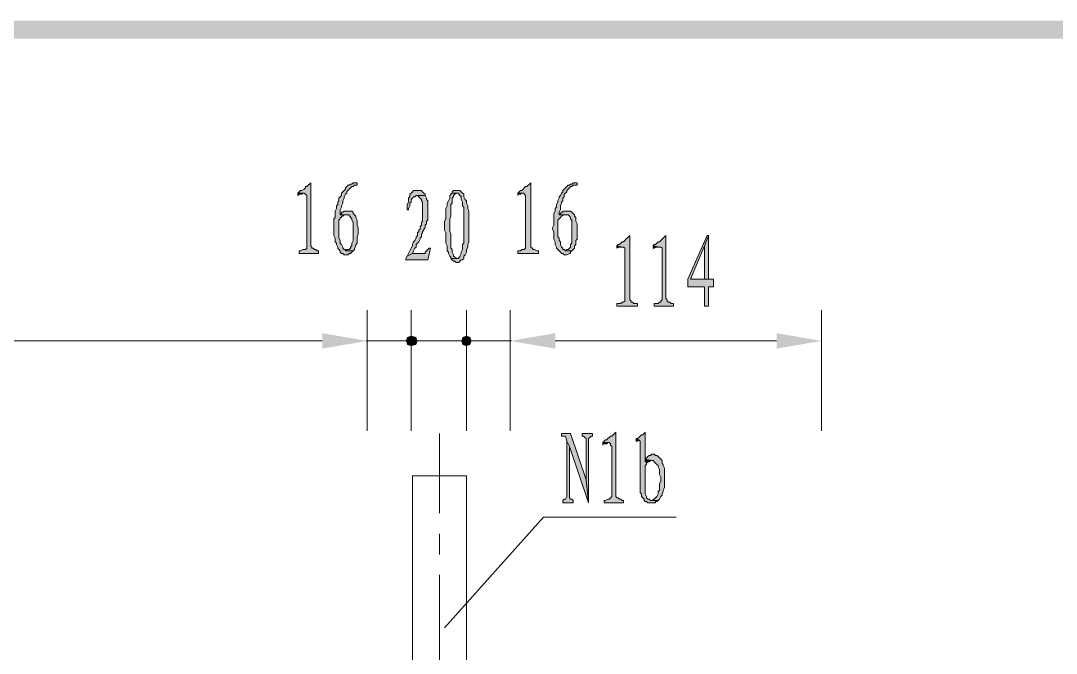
# Model space of a CAD drawing. Header units: millimetres. Extents: x 24 to 410, y 10 to 282.
# Drawn here: x 187.02 to 221.08, y 261.41 to 282.24 of the extents above; entities that cross this region are included whole.
import ezdxf

# ---------------------------------------------------------------- set-up
doc = ezdxf.new("R2010")
doc.units = ezdxf.units.MM

msp = doc.modelspace()

# ---------------------------------------------------------------- hatches: boundary and pattern name
h = msp.add_hatch(color=7)
h.dxf.hatch_style = 2
h.paths.add_polyline_path([(410.379333, 282.236333), (30.395333, 281.643667), (29.802667, 282.236333)])
h = msp.add_hatch(color=7)
h.dxf.hatch_style = 2
h.paths.add_polyline_path([(409.786667, 281.643667), (410.379333, 282.236333), (30.395333, 281.643667)])
h = msp.add_hatch(color=7)
h.dxf.hatch_style = 2
h.paths.add_polyline_path([(196.553667, 276.902333), (196.511333, 276.86), (196.469, 276.817667), (196.426667, 276.775333), (196.384333, 276.775333), (196.384333, 276.733), (196.342, 276.690667), (196.257333, 276.648333), (196.215, 276.648333), (196.172667, 276.606), (196.130333, 276.563667), (196.342, 276.563667), (196.384333, 276.521333), (196.426667, 276.479), (196.426667, 274.743333), (196.384333, 274.701), (196.299667, 274.701), (196.215, 274.658667), (196.172667, 274.658667), (196.172667, 274.574), (196.807667, 274.574), (196.807667, 274.658667), (196.765333, 274.658667), (196.723, 274.701), (196.680667, 274.701), (196.638333, 274.743333), (196.596, 274.743333), (196.596, 274.785667), (196.553667, 274.828)])
h = msp.add_hatch(color=7)
h.dxf.hatch_style = 2
h.paths.add_polyline_path([(198.077667, 276.902333), (197.950667, 276.902333), (197.908333, 276.86), (197.866, 276.86), (197.823667, 276.817667), (197.781333, 276.817667), (197.739, 276.775333), (197.696667, 276.733), (197.696667, 276.690667), (197.654333, 276.648333), (197.612, 276.606), (197.569667, 276.563667), (197.569667, 276.479), (197.527333, 276.436667), (197.485, 276.394333), (197.485, 276.309667), (197.442667, 276.267333), (197.442667, 276.182667), (197.400333, 276.140333), (197.400333, 276.055667), (197.358, 275.971), (197.358, 275.844), (197.358, 275.759333), (197.315667, 275.717), (197.315667, 275.166667), (197.358, 275.082), (197.358, 274.955), (197.400333, 274.912667), (197.400333, 274.870333), (197.442667, 274.785667), (197.442667, 274.743333), (197.485, 274.701), (197.527333, 274.658667), (197.527333, 274.616333), (197.569667, 274.574), (197.612, 274.574), (197.654333, 274.531667), (197.781333, 274.531667), (197.823667, 274.574), (197.866, 274.574), (197.908333, 274.616333), (197.950667, 274.658667), (197.696667, 274.658667), (197.696667, 274.701), (197.654333, 274.701), (197.612, 274.743333), (197.612, 274.785667), (197.569667, 274.870333), (197.527333, 274.912667), (197.527333, 274.997333), (197.485, 275.082), (197.485, 275.674667), (197.527333, 275.717), (197.527333, 275.759333), (197.569667, 275.759333), (197.569667, 275.801667), (197.612, 275.801667), (197.654333, 275.844), (197.781333, 275.844), (197.527333, 275.844), (197.527333, 276.013333), (197.569667, 276.098), (197.569667, 276.140333), (197.612, 276.225), (197.612, 276.309667), (197.654333, 276.394333), (197.654333, 276.436667), (197.696667, 276.521333), (197.739, 276.563667), (197.739, 276.606), (197.781333, 276.648333), (197.823667, 276.690667), (197.866, 276.733), (197.908333, 276.775333), (197.950667, 276.775333), (197.993, 276.817667), (198.077667, 276.817667)])
h = msp.add_hatch(color=7)
h.dxf.hatch_style = 2
h.paths.add_polyline_path([(200.109667, 276.648333), (199.940333, 276.648333), (199.898, 276.606), (199.855667, 276.563667), (199.813333, 276.521333), (199.813333, 276.436667), (199.771, 276.394333), (199.771, 276.267333), (199.728667, 276.182667), (199.728667, 276.013333), (199.771, 276.013333), (199.771, 276.055667), (199.813333, 276.140333), (199.813333, 276.225), (199.855667, 276.267333), (199.855667, 276.352), (199.898, 276.394333), (199.940333, 276.436667), (199.982667, 276.436667), (200.025, 276.479), (200.321333, 276.479), (200.321333, 276.521333), (200.279, 276.563667), (200.236667, 276.606), (200.194333, 276.648333)])
h = msp.add_hatch(color=7)
h.dxf.hatch_style = 2
h.paths.add_polyline_path([(201.379667, 276.648333), (201.252667, 276.648333), (201.210333, 276.606), (201.210333, 276.563667), (201.379667, 276.563667), (201.422, 276.563667), (201.422, 276.521333), (201.464333, 276.479), (201.506667, 276.436667), (201.506667, 276.352), (201.549, 276.267333), (201.549, 276.140333), (201.591333, 276.098), (201.591333, 275.463), (201.591333, 274.912667), (201.549, 274.870333), (201.549, 274.701), (201.506667, 274.616333), (201.506667, 274.574), (201.464333, 274.489333), (201.464333, 274.447), (201.422, 274.447), (201.422, 274.404667), (201.379667, 274.404667), (201.168, 274.404667), (201.210333, 274.362333), (201.252667, 274.32), (201.295, 274.32), (201.337333, 274.277667), (201.422, 274.277667), (201.464333, 274.32), (201.506667, 274.362333), (201.549, 274.362333), (201.591333, 274.404667), (201.591333, 274.489333), (201.633667, 274.531667), (201.676, 274.616333), (201.676, 274.701), (201.718333, 274.785667), (201.718333, 274.870333), (201.760667, 274.955), (201.760667, 275.971), (201.718333, 276.055667), (201.718333, 276.140333), (201.676, 276.225), (201.676, 276.309667), (201.633667, 276.352), (201.591333, 276.436667), (201.591333, 276.521333), (201.549, 276.563667), (201.506667, 276.606), (201.464333, 276.648333)])
h = msp.add_hatch(color=7)
h.dxf.hatch_style = 2
h.paths.add_polyline_path([(203.792667, 276.902333), (203.750333, 276.86), (203.708, 276.817667), (203.665667, 276.775333), (203.623333, 276.775333), (203.581, 276.733), (203.538667, 276.690667), (203.496333, 276.648333), (203.454, 276.648333), (203.411667, 276.606), (203.369333, 276.563667), (203.581, 276.563667), (203.581, 276.521333), (203.623333, 276.479), (203.623333, 274.743333), (203.581, 274.701), (203.496333, 274.701), (203.454, 274.658667), (203.369333, 274.658667), (203.369333, 274.574), (204.046667, 274.574), (204.046667, 274.658667), (204.004333, 274.658667), (203.919667, 274.701), (203.877333, 274.701), (203.835, 274.743333), (203.792667, 274.785667)])
h = msp.add_hatch(color=7)
h.dxf.hatch_style = 2
h.paths.add_polyline_path([(205.316667, 276.902333), (205.189667, 276.902333), (205.147333, 276.86), (205.105, 276.86), (205.062667, 276.817667), (205.020333, 276.817667), (204.978, 276.775333), (204.935667, 276.733), (204.893333, 276.690667), (204.851, 276.648333), (204.851, 276.606), (204.808667, 276.563667), (204.766333, 276.479), (204.724, 276.436667), (204.724, 276.394333), (204.681667, 276.309667), (204.681667, 276.267333), (204.639333, 276.182667), (204.639333, 276.098), (204.597, 276.055667), (204.597, 275.971), (204.554667, 275.886333), (204.554667, 275.844), (204.554667, 275.759333), (204.554667, 275.505333), (204.512333, 275.420667), (204.512333, 275.378333), (204.554667, 275.293667), (204.554667, 275.039667), (204.597, 274.955), (204.597, 274.870333), (204.639333, 274.785667), (204.639333, 274.743333), (204.681667, 274.701), (204.724, 274.658667), (204.766333, 274.616333), (204.808667, 274.574), (204.851, 274.574), (204.893333, 274.531667), (204.978, 274.531667), (205.062667, 274.574), (205.105, 274.574), (205.105, 274.616333), (205.147333, 274.658667), (204.935667, 274.658667), (204.893333, 274.701), (204.851, 274.701), (204.851, 274.743333), (204.808667, 274.785667), (204.766333, 274.870333), (204.766333, 274.955), (204.724, 274.997333), (204.724, 275.082), (204.681667, 275.124333), (204.681667, 275.674667), (204.724, 275.717), (204.766333, 275.759333), (204.808667, 275.801667), (204.893333, 275.844), (204.978, 275.844), (204.724, 275.844), (204.724, 275.928667), (204.766333, 276.013333), (204.766333, 276.140333), (204.808667, 276.225), (204.808667, 276.267333), (204.851, 276.309667), (204.851, 276.394333), (204.893333, 276.436667), (204.893333, 276.521333), (204.935667, 276.563667), (204.978, 276.606), (204.978, 276.648333), (205.020333, 276.690667), (205.062667, 276.733), (205.105, 276.775333), (205.147333, 276.775333), (205.189667, 276.817667), (205.316667, 276.817667)])
h = msp.add_hatch(color=7)
h.dxf.hatch_style = 2
h.paths.add_polyline_path([(196.130333, 276.563667), (196.130333, 276.479), (196.172667, 276.521333), (196.257333, 276.521333), (196.299667, 276.563667), (196.342, 276.563667)])
h = msp.add_hatch(color=7)
h.dxf.hatch_style = 2
h.paths.add_polyline_path([(200.321333, 276.479), (200.025, 276.479), (200.067333, 276.479), (200.109667, 276.436667), (200.152, 276.394333), (200.194333, 276.352), (200.194333, 276.309667), (200.236667, 276.267333), (200.236667, 275.632333), (200.194333, 275.59), (200.194333, 275.505333), (200.152, 275.463), (200.152, 275.378333), (200.109667, 275.336), (200.109667, 275.293667), (200.067333, 275.251333), (200.067333, 275.166667), (200.025, 275.124333), (200.025, 275.082), (199.982667, 274.997333), (199.940333, 274.955), (199.898, 274.870333), (199.898, 274.828), (199.855667, 274.743333), (199.813333, 274.658667), (199.771, 274.574), (199.728667, 274.489333), (199.898, 274.574), (199.940333, 274.658667), (199.982667, 274.743333), (200.025, 274.785667), (200.025, 274.870333), (200.067333, 274.912667), (200.109667, 274.955), (200.152, 275.039667), (200.152, 275.082), (200.194333, 275.124333), (200.194333, 275.209), (200.236667, 275.251333), (200.236667, 275.293667), (200.279, 275.336), (200.279, 275.378333), (200.321333, 275.420667), (200.321333, 275.505333), (200.363667, 275.547667), (200.363667, 275.632333), (200.406, 275.674667), (200.406, 276.309667), (200.363667, 276.352), (200.363667, 276.394333)])
h = msp.add_hatch(color=7)
h.dxf.hatch_style = 2
h.paths.add_polyline_path([(201.210333, 276.563667), (201.168, 276.521333), (201.125667, 276.479), (201.125667, 276.394333), (201.083333, 276.309667), (201.041, 276.225), (201.041, 276.140333), (200.998667, 276.055667), (200.998667, 275.717), (200.956333, 275.632333), (200.956333, 275.336), (200.998667, 275.251333), (200.998667, 274.912667), (201.041, 274.828), (201.041, 274.658667), (201.083333, 274.616333), (201.083333, 274.574), (201.125667, 274.489333), (201.168, 274.447), (201.168, 274.404667), (201.379667, 274.404667), (201.295, 274.447), (201.252667, 274.489333), (201.252667, 274.531667), (201.210333, 274.616333), (201.210333, 274.701), (201.168, 274.743333), (201.168, 275.209), (201.125667, 275.293667), (201.125667, 275.717), (201.168, 275.801667), (201.168, 276.182667), (201.210333, 276.225), (201.210333, 276.394333), (201.252667, 276.436667), (201.252667, 276.479), (201.295, 276.521333), (201.337333, 276.563667), (201.379667, 276.563667)])
h = msp.add_hatch(color=7)
h.dxf.hatch_style = 2
h.paths.add_polyline_path([(203.369333, 276.563667), (203.369333, 276.479), (203.369333, 276.521333), (203.454, 276.521333), (203.496333, 276.563667), (203.538667, 276.563667)])
h = msp.add_hatch(color=7)
h.dxf.hatch_style = 2
h.paths.add_polyline_path([(197.823667, 275.971), (197.654333, 275.971), (197.612, 275.928667), (197.569667, 275.928667), (197.569667, 275.886333), (197.527333, 275.844), (197.823667, 275.844), (197.823667, 275.801667), (197.866, 275.801667), (197.866, 275.759333), (197.908333, 275.717), (197.908333, 275.674667), (197.950667, 275.59), (197.950667, 274.997333), (197.908333, 274.912667), (197.908333, 274.870333), (197.908333, 274.828), (197.866, 274.785667), (197.866, 274.743333), (197.823667, 274.701), (197.739, 274.701), (197.696667, 274.658667), (197.950667, 274.658667), (197.993, 274.701), (197.993, 274.743333), (198.035333, 274.828), (198.035333, 274.870333), (198.077667, 274.912667), (198.077667, 275.124333), (198.12, 275.209), (198.12, 275.420667), (198.077667, 275.505333), (198.077667, 275.674667), (198.035333, 275.759333), (198.035333, 275.801667), (197.993, 275.844), (197.950667, 275.886333), (197.950667, 275.928667), (197.908333, 275.971)])
h = msp.add_hatch(color=7)
h.dxf.hatch_style = 2
h.paths.add_polyline_path([(205.020333, 275.971), (204.851, 275.971), (204.851, 275.928667), (204.808667, 275.928667), (204.766333, 275.886333), (204.724, 275.844), (205.020333, 275.844), (205.062667, 275.801667), (205.105, 275.759333), (205.105, 275.717), (205.147333, 275.674667), (205.147333, 274.912667), (205.105, 274.870333), (205.105, 274.785667), (205.062667, 274.743333), (205.020333, 274.701), (204.978, 274.701), (204.935667, 274.658667), (205.147333, 274.658667), (205.189667, 274.701), (205.232, 274.743333), (205.232, 274.828), (205.274333, 274.870333), (205.274333, 274.997333), (205.316667, 275.039667), (205.316667, 275.547667), (205.274333, 275.632333), (205.274333, 275.759333), (205.232, 275.801667), (205.232, 275.844), (205.189667, 275.886333), (205.147333, 275.928667), (205.105, 275.971)])
h = msp.add_hatch(color=7)
h.dxf.hatch_style = 2
h.paths.add_polyline_path([(207.052333, 275.166667), (207.01, 275.124333), (206.967667, 275.082), (206.925333, 275.039667), (206.883, 274.997333), (206.840667, 274.955), (206.798333, 274.955), (206.756, 274.912667), (206.713667, 274.870333), (206.671333, 274.870333), (206.629, 274.828), (206.798333, 274.785667), (206.840667, 274.785667), (206.883, 274.743333), (206.883, 273.007667), (206.840667, 272.965333), (206.798333, 272.965333), (206.756, 272.923), (206.629, 272.923), (206.629, 272.838333), (207.306333, 272.838333), (207.306333, 272.923), (207.179333, 272.923), (207.137, 272.965333), (207.094667, 272.965333), (207.094667, 273.007667), (207.052333, 273.05)])
h = msp.add_hatch(color=7)
h.dxf.hatch_style = 2
h.paths.add_polyline_path([(208.237667, 275.166667), (208.195333, 275.124333), (208.153, 275.082), (208.110667, 275.039667), (208.068333, 274.997333), (208.026, 274.955), (207.983667, 274.955), (207.941333, 274.912667), (207.899, 274.870333), (207.856667, 274.870333), (207.814333, 274.828), (208.026, 274.785667), (208.068333, 274.785667), (208.110667, 274.743333), (208.110667, 273.05), (208.068333, 273.007667), (208.068333, 272.965333), (208.026, 272.965333), (207.983667, 272.923), (207.856667, 272.923), (207.856667, 272.838333), (208.491667, 272.838333), (208.491667, 272.923), (208.407, 272.923), (208.364667, 272.965333), (208.322333, 272.965333), (208.28, 273.007667), (208.28, 273.05), (208.237667, 273.092333)])
h = msp.add_hatch(color=7)
h.dxf.hatch_style = 2
h.paths.add_polyline_path([(209.634667, 275.166667), (209.592333, 275.166667), (208.957333, 273.727333), (208.957333, 273.473333), (209.507667, 273.473333), (209.507667, 272.838333), (209.634667, 272.838333), (209.634667, 273.473333), (209.804, 273.473333), (209.804, 273.727333), (209.634667, 273.727333), (209.042, 273.727333), (209.507667, 274.828)])
h = msp.add_hatch(color=7)
h.dxf.hatch_style = 2
h.paths.add_polyline_path([(209.634667, 275.166667), (209.507667, 274.828), (209.507667, 273.727333), (209.042, 273.727333), (209.634667, 273.727333)])
h = msp.add_hatch(color=7)
h.dxf.hatch_style = 2
h.paths.add_polyline_path([(200.490667, 274.743333), (200.448333, 274.743333), (200.406, 274.701), (200.363667, 274.658667), (200.321333, 274.616333), (200.321333, 274.574), (200.279, 274.574), (199.898, 274.574), (199.728667, 274.489333), (199.686333, 274.404667), (199.686333, 274.362333), (200.406, 274.362333)])
h = msp.add_hatch(color=7)
h.dxf.hatch_style = 2
h.paths.add_polyline_path([(206.629, 274.828), (206.629, 274.743333), (206.671333, 274.785667), (206.798333, 274.785667)])
h = msp.add_hatch(color=7)
h.dxf.hatch_style = 2
h.paths.add_polyline_path([(207.814333, 274.828), (207.814333, 274.743333), (207.856667, 274.743333), (207.899, 274.785667), (208.026, 274.785667)])
h = msp.add_hatch(color=7)
h.dxf.hatch_style = 2
h.paths.add_polyline_path([(196.934667, 271.949333), (196.934667, 271.441333), (198.416333, 271.695333)])
h = msp.add_hatch(color=7)
h.dxf.hatch_style = 2
h.paths.add_polyline_path([(196.934667, 271.949333), (196.934667, 271.441333), (198.416333, 271.695333)])
h = msp.add_hatch(color=7)
h.dxf.hatch_style = 2
h.paths.add_polyline_path([(199.855667, 271.864667), (199.728667, 271.822333), (199.855667, 271.695333)])
h = msp.add_hatch(color=7)
h.dxf.hatch_style = 2
h.paths.add_polyline_path([(200.025, 271.822333), (199.855667, 271.864667), (199.855667, 271.695333)])
h = msp.add_hatch(color=7)
h.dxf.hatch_style = 2
h.paths.add_polyline_path([(201.676, 271.864667), (201.549, 271.822333), (201.676, 271.695333)])
h = msp.add_hatch(color=7)
h.dxf.hatch_style = 2
h.paths.add_polyline_path([(201.803, 271.822333), (201.676, 271.864667), (201.676, 271.695333)])
h = msp.add_hatch(color=7)
h.dxf.hatch_style = 2
h.paths.add_polyline_path([(204.597, 271.949333), (204.597, 271.441333), (203.115333, 271.695333)])
h = msp.add_hatch(color=7)
h.dxf.hatch_style = 2
h.paths.add_polyline_path([(204.597, 271.949333), (204.597, 271.441333), (203.115333, 271.695333)])
h = msp.add_hatch(color=7)
h.dxf.hatch_style = 2
h.paths.add_polyline_path([(211.878333, 271.949333), (211.878333, 271.441333), (213.36, 271.695333)])
h = msp.add_hatch(color=7)
h.dxf.hatch_style = 2
h.paths.add_polyline_path([(199.728667, 271.822333), (199.686333, 271.695333), (199.855667, 271.695333)])
h = msp.add_hatch(color=7)
h.dxf.hatch_style = 2
h.paths.add_polyline_path([(199.686333, 271.695333), (199.728667, 271.568333), (199.855667, 271.695333)])
h = msp.add_hatch(color=7)
h.dxf.hatch_style = 2
h.paths.add_polyline_path([(199.728667, 271.568333), (199.855667, 271.526), (199.855667, 271.695333)])
h = msp.add_hatch(color=7)
h.dxf.hatch_style = 2
h.paths.add_polyline_path([(200.067333, 271.695333), (200.025, 271.822333), (199.855667, 271.695333)])
h = msp.add_hatch(color=7)
h.dxf.hatch_style = 2
h.paths.add_polyline_path([(199.855667, 271.526), (200.025, 271.568333), (199.855667, 271.695333)])
h = msp.add_hatch(color=7)
h.dxf.hatch_style = 2
h.paths.add_polyline_path([(200.025, 271.568333), (200.067333, 271.695333), (199.855667, 271.695333)])
h = msp.add_hatch(color=7)
h.dxf.hatch_style = 2
h.paths.add_polyline_path([(201.549, 271.822333), (201.506667, 271.695333), (201.676, 271.695333)])
h = msp.add_hatch(color=7)
h.dxf.hatch_style = 2
h.paths.add_polyline_path([(201.506667, 271.695333), (201.549, 271.568333), (201.676, 271.695333)])
h = msp.add_hatch(color=7)
h.dxf.hatch_style = 2
h.paths.add_polyline_path([(201.549, 271.568333), (201.676, 271.526), (201.676, 271.695333)])
h = msp.add_hatch(color=7)
h.dxf.hatch_style = 2
h.paths.add_polyline_path([(201.845333, 271.695333), (201.803, 271.822333), (201.676, 271.695333)])
h = msp.add_hatch(color=7)
h.dxf.hatch_style = 2
h.paths.add_polyline_path([(201.676, 271.526), (201.803, 271.568333), (201.676, 271.695333)])
h = msp.add_hatch(color=7)
h.dxf.hatch_style = 2
h.paths.add_polyline_path([(201.803, 271.568333), (201.845333, 271.695333), (201.676, 271.695333)])
h = msp.add_hatch(color=7)
h.dxf.hatch_style = 2
h.paths.add_polyline_path([(205.105, 268.647333), (204.808667, 268.647333), (204.808667, 268.562667), (204.935667, 268.562667), (204.978, 268.393333), (205.062667, 268.224), (205.697667, 266.361333), (205.613, 267.123333)])
h = msp.add_hatch(color=7)
h.dxf.hatch_style = 2
h.paths.add_polyline_path([(205.824667, 268.647333), (205.486, 268.647333), (205.486, 268.562667), (205.528333, 268.562667), (205.570667, 268.520333), (205.613, 268.478), (205.613, 267.123333), (205.697667, 266.361333), (205.697667, 268.478), (205.74, 268.520333), (205.782333, 268.562667), (205.824667, 268.562667)])
h = msp.add_hatch(color=7)
h.dxf.hatch_style = 2
h.paths.add_polyline_path([(206.586667, 268.689667), (206.544333, 268.647333), (206.502, 268.605), (206.459667, 268.562667), (206.417333, 268.562667), (206.375, 268.520333), (206.332667, 268.478), (206.290333, 268.435667), (206.248, 268.435667), (206.205667, 268.393333), (206.163333, 268.351), (206.375, 268.351), (206.417333, 268.308667), (206.417333, 268.266333), (206.459667, 268.224), (206.459667, 266.573), (206.417333, 266.530667), (206.375, 266.488333), (206.332667, 266.488333), (206.248, 266.446), (206.205667, 266.446), (206.205667, 266.361333), (206.840667, 266.361333), (206.840667, 266.446), (206.798333, 266.446), (206.756, 266.488333), (206.713667, 266.488333), (206.671333, 266.530667), (206.629, 266.530667), (206.586667, 266.573)])
h = msp.add_hatch(color=7)
h.dxf.hatch_style = 2
h.paths.add_polyline_path([(207.560333, 268.689667), (207.518, 268.647333), (207.475667, 268.605), (207.433333, 268.605), (207.391, 268.562667), (207.348667, 268.520333), (207.306333, 268.478), (207.264, 268.478), (207.348667, 268.435667), (207.391, 268.393333), (207.391, 266.7), (207.433333, 266.657667), (207.433333, 266.573), (207.475667, 266.530667), (207.518, 266.488333), (207.518, 266.446), (207.560333, 266.403667), (207.602667, 266.403667), (207.645, 266.361333), (207.814333, 266.361333), (207.856667, 266.361333), (207.899, 266.361333), (207.899, 266.403667), (207.941333, 266.403667), (207.983667, 266.446), (207.729667, 266.446), (207.687333, 266.488333), (207.645, 266.488333), (207.602667, 266.530667), (207.602667, 266.573), (207.560333, 266.657667), (207.560333, 267.589), (207.602667, 267.631333), (207.602667, 267.673667), (207.645, 267.716), (207.560333, 267.716)])
h = msp.add_hatch(color=7)
h.dxf.hatch_style = 2
h.paths.add_polyline_path([(207.264, 268.478), (207.264, 268.393333), (207.306333, 268.393333), (207.348667, 268.435667)])
h = msp.add_hatch(color=7)
h.dxf.hatch_style = 2
h.paths.add_polyline_path([(204.978, 268.393333), (204.978, 266.573), (204.935667, 266.488333), (204.893333, 266.488333), (204.851, 266.446), (204.851, 266.361333), (205.189667, 266.361333), (205.189667, 266.446), (205.147333, 266.488333), (205.105, 266.488333), (205.062667, 266.530667), (205.062667, 268.224)])
h = msp.add_hatch(color=7)
h.dxf.hatch_style = 2
h.paths.add_polyline_path([(206.163333, 268.351), (206.163333, 268.266333), (206.163333, 268.308667), (206.290333, 268.308667), (206.332667, 268.351), (206.375, 268.351)])
h = msp.add_hatch(color=7)
h.dxf.hatch_style = 2
h.paths.add_polyline_path([(207.814333, 267.97), (207.772, 267.97), (207.729667, 267.927667), (207.687333, 267.927667), (207.645, 267.885333), (207.602667, 267.843), (207.560333, 267.800667), (207.772, 267.758333), (207.814333, 267.758333), (207.856667, 267.716), (207.899, 267.673667), (207.941333, 267.631333), (207.983667, 267.589), (207.983667, 267.546667), (208.026, 267.462), (208.026, 267.292667), (208.068333, 267.208), (208.068333, 267.081), (208.026, 266.996333), (208.026, 266.911667), (208.026, 266.827), (208.026, 266.784667), (207.983667, 266.742333), (207.983667, 266.657667), (207.941333, 266.573), (207.899, 266.530667), (207.856667, 266.488333), (207.814333, 266.488333), (207.814333, 266.446), (207.772, 266.446), (207.983667, 266.446), (208.026, 266.488333), (208.068333, 266.573), (208.110667, 266.615333), (208.110667, 266.657667), (208.153, 266.742333), (208.153, 266.784667), (208.195333, 266.869333), (208.195333, 267.504333), (208.153, 267.589), (208.153, 267.631333), (208.110667, 267.673667), (208.110667, 267.758333), (208.068333, 267.800667), (208.026, 267.843), (207.983667, 267.885333), (207.941333, 267.927667), (207.899, 267.927667), (207.856667, 267.97)])
h = msp.add_hatch(color=7)
h.dxf.hatch_style = 2
h.paths.add_polyline_path([(207.560333, 267.800667), (207.560333, 267.716), (207.645, 267.716), (207.687333, 267.716), (207.729667, 267.758333), (207.772, 267.758333)])

# ---------------------------------------------------------------- linework, layer by layer
at = {"color": 7, "lineweight": 0}
for points in [[(196.553667, 276.902333), (196.511333, 276.86), (196.469, 276.817667), (196.426667, 276.775333), (196.384333, 276.775333), (196.384333, 276.733), (196.342, 276.690667), (196.257333, 276.648333), (196.215, 276.648333), (196.172667, 276.606), (196.130333, 276.563667), (196.342, 276.563667), (196.384333, 276.521333), (196.426667, 276.479), (196.426667, 274.743333), (196.384333, 274.701), (196.299667, 274.701), (196.215, 274.658667), (196.172667, 274.658667), (196.172667, 274.574), (196.807667, 274.574), (196.807667, 274.658667), (196.765333, 274.658667), (196.723, 274.701), (196.680667, 274.701), (196.638333, 274.743333), (196.596, 274.743333), (196.596, 274.785667), (196.553667, 274.828)], [(198.077667, 276.902333), (197.950667, 276.902333), (197.908333, 276.86), (197.866, 276.86), (197.823667, 276.817667), (197.781333, 276.817667), (197.739, 276.775333), (197.696667, 276.733), (197.696667, 276.690667), (197.654333, 276.648333), (197.612, 276.606), (197.569667, 276.563667), (197.569667, 276.479), (197.527333, 276.436667), (197.485, 276.394333), (197.485, 276.309667), (197.442667, 276.267333), (197.442667, 276.182667), (197.400333, 276.140333), (197.400333, 276.055667), (197.358, 275.971), (197.358, 275.844), (197.358, 275.759333), (197.315667, 275.717), (197.315667, 275.166667), (197.358, 275.082), (197.358, 274.955), (197.400333, 274.912667), (197.400333, 274.870333), (197.442667, 274.785667), (197.442667, 274.743333), (197.485, 274.701), (197.527333, 274.658667), (197.527333, 274.616333), (197.569667, 274.574), (197.612, 274.574), (197.654333, 274.531667), (197.781333, 274.531667), (197.823667, 274.574), (197.866, 274.574), (197.908333, 274.616333), (197.950667, 274.658667), (197.696667, 274.658667), (197.696667, 274.701), (197.654333, 274.701), (197.612, 274.743333), (197.612, 274.785667), (197.569667, 274.870333), (197.527333, 274.912667), (197.527333, 274.997333), (197.485, 275.082), (197.485, 275.674667), (197.527333, 275.717), (197.527333, 275.759333), (197.569667, 275.759333), (197.569667, 275.801667), (197.612, 275.801667), (197.654333, 275.844), (197.781333, 275.844), (197.527333, 275.844), (197.527333, 276.013333), (197.569667, 276.098), (197.569667, 276.140333), (197.612, 276.225), (197.612, 276.309667), (197.654333, 276.394333), (197.654333, 276.436667), (197.696667, 276.521333), (197.739, 276.563667), (197.739, 276.606), (197.781333, 276.648333), (197.823667, 276.690667), (197.866, 276.733), (197.908333, 276.775333), (197.950667, 276.775333), (197.993, 276.817667), (198.077667, 276.817667)], [(200.109667, 276.648333), (199.940333, 276.648333), (199.898, 276.606), (199.855667, 276.563667), (199.813333, 276.521333), (199.813333, 276.436667), (199.771, 276.394333), (199.771, 276.267333), (199.728667, 276.182667), (199.728667, 276.013333), (199.771, 276.013333), (199.771, 276.055667), (199.813333, 276.140333), (199.813333, 276.225), (199.855667, 276.267333), (199.855667, 276.352), (199.898, 276.394333), (199.940333, 276.436667), (199.982667, 276.436667), (200.025, 276.479), (200.321333, 276.479), (200.321333, 276.521333), (200.279, 276.563667), (200.236667, 276.606), (200.194333, 276.648333)], [(201.379667, 276.648333), (201.252667, 276.648333), (201.210333, 276.606), (201.210333, 276.563667), (201.379667, 276.563667), (201.422, 276.563667), (201.422, 276.521333), (201.464333, 276.479), (201.506667, 276.436667), (201.506667, 276.352), (201.549, 276.267333), (201.549, 276.140333), (201.591333, 276.098), (201.591333, 275.463), (201.591333, 274.912667), (201.549, 274.870333), (201.549, 274.701), (201.506667, 274.616333), (201.506667, 274.574), (201.464333, 274.489333), (201.464333, 274.447), (201.422, 274.447), (201.422, 274.404667), (201.379667, 274.404667), (201.168, 274.404667), (201.210333, 274.362333), (201.252667, 274.32), (201.295, 274.32), (201.337333, 274.277667), (201.422, 274.277667), (201.464333, 274.32), (201.506667, 274.362333), (201.549, 274.362333), (201.591333, 274.404667), (201.591333, 274.489333), (201.633667, 274.531667), (201.676, 274.616333), (201.676, 274.701), (201.718333, 274.785667), (201.718333, 274.870333), (201.760667, 274.955), (201.760667, 275.971), (201.718333, 276.055667), (201.718333, 276.140333), (201.676, 276.225), (201.676, 276.309667), (201.633667, 276.352), (201.591333, 276.436667), (201.591333, 276.521333), (201.549, 276.563667), (201.506667, 276.606), (201.464333, 276.648333)], [(203.792667, 276.902333), (203.750333, 276.86), (203.708, 276.817667), (203.665667, 276.775333), (203.623333, 276.775333), (203.581, 276.733), (203.538667, 276.690667), (203.496333, 276.648333), (203.454, 276.648333), (203.411667, 276.606), (203.369333, 276.563667), (203.581, 276.563667), (203.581, 276.521333), (203.623333, 276.479), (203.623333, 274.743333), (203.581, 274.701), (203.496333, 274.701), (203.454, 274.658667), (203.369333, 274.658667), (203.369333, 274.574), (204.046667, 274.574), (204.046667, 274.658667), (204.004333, 274.658667), (203.919667, 274.701), (203.877333, 274.701), (203.835, 274.743333), (203.792667, 274.785667)], [(205.316667, 276.902333), (205.189667, 276.902333), (205.147333, 276.86), (205.105, 276.86), (205.062667, 276.817667), (205.020333, 276.817667), (204.978, 276.775333), (204.935667, 276.733), (204.893333, 276.690667), (204.851, 276.648333), (204.851, 276.606), (204.808667, 276.563667), (204.766333, 276.479), (204.724, 276.436667), (204.724, 276.394333), (204.681667, 276.309667), (204.681667, 276.267333), (204.639333, 276.182667), (204.639333, 276.098), (204.597, 276.055667), (204.597, 275.971), (204.554667, 275.886333), (204.554667, 275.844), (204.554667, 275.759333), (204.554667, 275.505333), (204.512333, 275.420667), (204.512333, 275.378333), (204.554667, 275.293667), (204.554667, 275.039667), (204.597, 274.955), (204.597, 274.870333), (204.639333, 274.785667), (204.639333, 274.743333), (204.681667, 274.701), (204.724, 274.658667), (204.766333, 274.616333), (204.808667, 274.574), (204.851, 274.574), (204.893333, 274.531667), (204.978, 274.531667), (205.062667, 274.574), (205.105, 274.574), (205.105, 274.616333), (205.147333, 274.658667), (204.935667, 274.658667), (204.893333, 274.701), (204.851, 274.701), (204.851, 274.743333), (204.808667, 274.785667), (204.766333, 274.870333), (204.766333, 274.955), (204.724, 274.997333), (204.724, 275.082), (204.681667, 275.124333), (204.681667, 275.674667), (204.724, 275.717), (204.766333, 275.759333), (204.808667, 275.801667), (204.893333, 275.844), (204.978, 275.844), (204.724, 275.844), (204.724, 275.928667), (204.766333, 276.013333), (204.766333, 276.140333), (204.808667, 276.225), (204.808667, 276.267333), (204.851, 276.309667), (204.851, 276.394333), (204.893333, 276.436667), (204.893333, 276.521333), (204.935667, 276.563667), (204.978, 276.606), (204.978, 276.648333), (205.020333, 276.690667), (205.062667, 276.733), (205.105, 276.775333), (205.147333, 276.775333), (205.189667, 276.817667), (205.316667, 276.817667)], [(196.130333, 276.563667), (196.130333, 276.479), (196.172667, 276.521333), (196.257333, 276.521333), (196.299667, 276.563667), (196.342, 276.563667)], [(200.321333, 276.479), (200.025, 276.479), (200.067333, 276.479), (200.109667, 276.436667), (200.152, 276.394333), (200.194333, 276.352), (200.194333, 276.309667), (200.236667, 276.267333), (200.236667, 275.632333), (200.194333, 275.59), (200.194333, 275.505333), (200.152, 275.463), (200.152, 275.378333), (200.109667, 275.336), (200.109667, 275.293667), (200.067333, 275.251333), (200.067333, 275.166667), (200.025, 275.124333), (200.025, 275.082), (199.982667, 274.997333), (199.940333, 274.955), (199.898, 274.870333), (199.898, 274.828), (199.855667, 274.743333), (199.813333, 274.658667), (199.771, 274.574), (199.728667, 274.489333), (199.898, 274.574), (199.940333, 274.658667), (199.982667, 274.743333), (200.025, 274.785667), (200.025, 274.870333), (200.067333, 274.912667), (200.109667, 274.955), (200.152, 275.039667), (200.152, 275.082), (200.194333, 275.124333), (200.194333, 275.209), (200.236667, 275.251333), (200.236667, 275.293667), (200.279, 275.336), (200.279, 275.378333), (200.321333, 275.420667), (200.321333, 275.505333), (200.363667, 275.547667), (200.363667, 275.632333), (200.406, 275.674667), (200.406, 276.309667), (200.363667, 276.352), (200.363667, 276.394333)], [(201.210333, 276.563667), (201.168, 276.521333), (201.125667, 276.479), (201.125667, 276.394333), (201.083333, 276.309667), (201.041, 276.225), (201.041, 276.140333), (200.998667, 276.055667), (200.998667, 275.717), (200.956333, 275.632333), (200.956333, 275.336), (200.998667, 275.251333), (200.998667, 274.912667), (201.041, 274.828), (201.041, 274.658667), (201.083333, 274.616333), (201.083333, 274.574), (201.125667, 274.489333), (201.168, 274.447), (201.168, 274.404667), (201.379667, 274.404667), (201.295, 274.447), (201.252667, 274.489333), (201.252667, 274.531667), (201.210333, 274.616333), (201.210333, 274.701), (201.168, 274.743333), (201.168, 275.209), (201.125667, 275.293667), (201.125667, 275.717), (201.168, 275.801667), (201.168, 276.182667), (201.210333, 276.225), (201.210333, 276.394333), (201.252667, 276.436667), (201.252667, 276.479), (201.295, 276.521333), (201.337333, 276.563667), (201.379667, 276.563667)], [(203.369333, 276.563667), (203.369333, 276.479), (203.369333, 276.521333), (203.454, 276.521333), (203.496333, 276.563667), (203.538667, 276.563667)], [(197.823667, 275.971), (197.654333, 275.971), (197.612, 275.928667), (197.569667, 275.928667), (197.569667, 275.886333), (197.527333, 275.844), (197.823667, 275.844), (197.823667, 275.801667), (197.866, 275.801667), (197.866, 275.759333), (197.908333, 275.717), (197.908333, 275.674667), (197.950667, 275.59), (197.950667, 274.997333), (197.908333, 274.912667), (197.908333, 274.870333), (197.908333, 274.828), (197.866, 274.785667), (197.866, 274.743333), (197.823667, 274.701), (197.739, 274.701), (197.696667, 274.658667), (197.950667, 274.658667), (197.993, 274.701), (197.993, 274.743333), (198.035333, 274.828), (198.035333, 274.870333), (198.077667, 274.912667), (198.077667, 275.124333), (198.12, 275.209), (198.12, 275.420667), (198.077667, 275.505333), (198.077667, 275.674667), (198.035333, 275.759333), (198.035333, 275.801667), (197.993, 275.844), (197.950667, 275.886333), (197.950667, 275.928667), (197.908333, 275.971)], [(205.020333, 275.971), (204.851, 275.971), (204.851, 275.928667), (204.808667, 275.928667), (204.766333, 275.886333), (204.724, 275.844), (205.020333, 275.844), (205.062667, 275.801667), (205.105, 275.759333), (205.105, 275.717), (205.147333, 275.674667), (205.147333, 274.912667), (205.105, 274.870333), (205.105, 274.785667), (205.062667, 274.743333), (205.020333, 274.701), (204.978, 274.701), (204.935667, 274.658667), (205.147333, 274.658667), (205.189667, 274.701), (205.232, 274.743333), (205.232, 274.828), (205.274333, 274.870333), (205.274333, 274.997333), (205.316667, 275.039667), (205.316667, 275.547667), (205.274333, 275.632333), (205.274333, 275.759333), (205.232, 275.801667), (205.232, 275.844), (205.189667, 275.886333), (205.147333, 275.928667), (205.105, 275.971)], [(207.052333, 275.166667), (207.01, 275.124333), (206.967667, 275.082), (206.925333, 275.039667), (206.883, 274.997333), (206.840667, 274.955), (206.798333, 274.955), (206.756, 274.912667), (206.713667, 274.870333), (206.671333, 274.870333), (206.629, 274.828), (206.798333, 274.785667), (206.840667, 274.785667), (206.883, 274.743333), (206.883, 273.007667), (206.840667, 272.965333), (206.798333, 272.965333), (206.756, 272.923), (206.629, 272.923), (206.629, 272.838333), (207.306333, 272.838333), (207.306333, 272.923), (207.179333, 272.923), (207.137, 272.965333), (207.094667, 272.965333), (207.094667, 273.007667), (207.052333, 273.05)], [(208.237667, 275.166667), (208.195333, 275.124333), (208.153, 275.082), (208.110667, 275.039667), (208.068333, 274.997333), (208.026, 274.955), (207.983667, 274.955), (207.941333, 274.912667), (207.899, 274.870333), (207.856667, 274.870333), (207.814333, 274.828), (208.026, 274.785667), (208.068333, 274.785667), (208.110667, 274.743333), (208.110667, 273.05), (208.068333, 273.007667), (208.068333, 272.965333), (208.026, 272.965333), (207.983667, 272.923), (207.856667, 272.923), (207.856667, 272.838333), (208.491667, 272.838333), (208.491667, 272.923), (208.407, 272.923), (208.364667, 272.965333), (208.322333, 272.965333), (208.28, 273.007667), (208.28, 273.05), (208.237667, 273.092333)], [(209.634667, 275.166667), (209.592333, 275.166667), (208.957333, 273.727333), (208.957333, 273.473333), (209.507667, 273.473333), (209.507667, 272.838333), (209.634667, 272.838333), (209.634667, 273.473333), (209.804, 273.473333), (209.804, 273.727333), (209.634667, 273.727333), (209.042, 273.727333), (209.507667, 274.828)], [(209.634667, 275.166667), (209.507667, 274.828), (209.507667, 273.727333), (209.042, 273.727333), (209.634667, 273.727333)], [(200.490667, 274.743333), (200.448333, 274.743333), (200.406, 274.701), (200.363667, 274.658667), (200.321333, 274.616333), (200.321333, 274.574), (200.279, 274.574), (199.898, 274.574), (199.728667, 274.489333), (199.686333, 274.404667), (199.686333, 274.362333), (200.406, 274.362333)], [(206.629, 274.828), (206.629, 274.743333), (206.671333, 274.785667), (206.798333, 274.785667)], [(207.814333, 274.828), (207.814333, 274.743333), (207.856667, 274.743333), (207.899, 274.785667), (208.026, 274.785667)], [(205.105, 268.647333), (204.808667, 268.647333), (204.808667, 268.562667), (204.935667, 268.562667), (204.978, 268.393333), (205.062667, 268.224), (205.697667, 266.361333), (205.613, 267.123333)], [(205.824667, 268.647333), (205.486, 268.647333), (205.486, 268.562667), (205.528333, 268.562667), (205.570667, 268.520333), (205.613, 268.478), (205.613, 267.123333), (205.697667, 266.361333), (205.697667, 268.478), (205.74, 268.520333), (205.782333, 268.562667), (205.824667, 268.562667)], [(206.586667, 268.689667), (206.544333, 268.647333), (206.502, 268.605), (206.459667, 268.562667), (206.417333, 268.562667), (206.375, 268.520333), (206.332667, 268.478), (206.290333, 268.435667), (206.248, 268.435667), (206.205667, 268.393333), (206.163333, 268.351), (206.375, 268.351), (206.417333, 268.308667), (206.417333, 268.266333), (206.459667, 268.224), (206.459667, 266.573), (206.417333, 266.530667), (206.375, 266.488333), (206.332667, 266.488333), (206.248, 266.446), (206.205667, 266.446), (206.205667, 266.361333), (206.840667, 266.361333), (206.840667, 266.446), (206.798333, 266.446), (206.756, 266.488333), (206.713667, 266.488333), (206.671333, 266.530667), (206.629, 266.530667), (206.586667, 266.573)], [(207.560333, 268.689667), (207.518, 268.647333), (207.475667, 268.605), (207.433333, 268.605), (207.391, 268.562667), (207.348667, 268.520333), (207.306333, 268.478), (207.264, 268.478), (207.348667, 268.435667), (207.391, 268.393333), (207.391, 266.7), (207.433333, 266.657667), (207.433333, 266.573), (207.475667, 266.530667), (207.518, 266.488333), (207.518, 266.446), (207.560333, 266.403667), (207.602667, 266.403667), (207.645, 266.361333), (207.814333, 266.361333), (207.856667, 266.361333), (207.899, 266.361333), (207.899, 266.403667), (207.941333, 266.403667), (207.983667, 266.446), (207.729667, 266.446), (207.687333, 266.488333), (207.645, 266.488333), (207.602667, 266.530667), (207.602667, 266.573), (207.560333, 266.657667), (207.560333, 267.589), (207.602667, 267.631333), (207.602667, 267.673667), (207.645, 267.716), (207.560333, 267.716)], [(207.264, 268.478), (207.264, 268.393333), (207.306333, 268.393333), (207.348667, 268.435667)], [(204.978, 268.393333), (204.978, 266.573), (204.935667, 266.488333), (204.893333, 266.488333), (204.851, 266.446), (204.851, 266.361333), (205.189667, 266.361333), (205.189667, 266.446), (205.147333, 266.488333), (205.105, 266.488333), (205.062667, 266.530667), (205.062667, 268.224)], [(206.163333, 268.351), (206.163333, 268.266333), (206.163333, 268.308667), (206.290333, 268.308667), (206.332667, 268.351), (206.375, 268.351)], [(207.814333, 267.97), (207.772, 267.97), (207.729667, 267.927667), (207.687333, 267.927667), (207.645, 267.885333), (207.602667, 267.843), (207.560333, 267.800667), (207.772, 267.758333), (207.814333, 267.758333), (207.856667, 267.716), (207.899, 267.673667), (207.941333, 267.631333), (207.983667, 267.589), (207.983667, 267.546667), (208.026, 267.462), (208.026, 267.292667), (208.068333, 267.208), (208.068333, 267.081), (208.026, 266.996333), (208.026, 266.911667), (208.026, 266.827), (208.026, 266.784667), (207.983667, 266.742333), (207.983667, 266.657667), (207.941333, 266.573), (207.899, 266.530667), (207.856667, 266.488333), (207.814333, 266.488333), (207.814333, 266.446), (207.772, 266.446), (207.983667, 266.446), (208.026, 266.488333), (208.068333, 266.573), (208.110667, 266.615333), (208.110667, 266.657667), (208.153, 266.742333), (208.153, 266.784667), (208.195333, 266.869333), (208.195333, 267.504333), (208.153, 267.589), (208.153, 267.631333), (208.110667, 267.673667), (208.110667, 267.758333), (208.068333, 267.800667), (208.026, 267.843), (207.983667, 267.885333), (207.941333, 267.927667), (207.899, 267.927667), (207.856667, 267.97)], [(207.560333, 267.800667), (207.560333, 267.716), (207.645, 267.716), (207.687333, 267.716), (207.729667, 267.758333), (207.772, 267.758333)]]:
    msp.add_lwpolyline(points, close=True, dxfattribs=at)
for points in [[(198.416333, 268.732), (198.416333, 272.711333)], [(198.416333, 268.732), (198.416333, 272.711333)], [(199.855667, 268.732), (199.855667, 272.711333)], [(199.855667, 268.732), (199.855667, 272.711333)], [(201.676, 268.732), (201.676, 272.711333)], [(201.676, 268.732), (201.676, 272.711333)], [(203.115333, 268.732), (203.115333, 272.711333)], [(203.115333, 268.732), (203.115333, 272.711333)], [(213.36, 268.732), (213.36, 272.711333)], [(148.293667, 271.695333), (196.934667, 271.695333)], [(196.934667, 271.695333), (195.453, 271.695333)], [(199.855667, 271.695333), (198.374, 271.695333)], [(198.416333, 271.695333), (199.855667, 271.695333)], [(199.855667, 271.695333), (201.379667, 271.695333)], [(199.855667, 271.695333), (201.676, 271.695333)], [(201.676, 271.695333), (200.194333, 271.695333)], [(201.676, 271.695333), (203.157667, 271.695333)], [(203.115333, 271.695333), (201.676, 271.695333)], [(204.597, 271.695333), (206.121, 271.695333)], [(204.597, 271.695333), (211.878333, 271.695333)], [(200.787, 266.022667), (200.787, 268.647333)], [(199.898, 211.455), (199.898, 267.250333)], [(201.676, 267.250333), (199.898, 267.250333)], [(201.676, 211.455), (201.676, 267.250333)], [(204.216, 265.895667), (200.956333, 262.255)], [(204.216, 265.895667), (208.576333, 265.895667)], [(200.787, 264.668), (200.787, 265.345333)], [(200.787, 259.842), (200.787, 263.990667)]]:
    msp.add_lwpolyline(points, dxfattribs=at)

doc.saveas('drawing.dxf')
